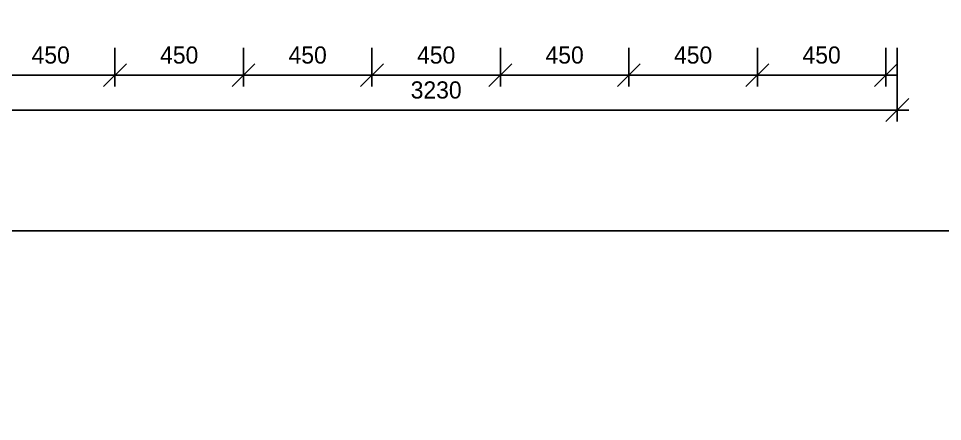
# Model space of a CAD drawing. Header units: millimetres. Extents: x 24776 to 57176, y -19492 to 15017.
# Drawn here: x 52279 to 55515, y 3922 to 5332 of the extents above; entities that cross this region are included whole.
import ezdxf

# ---------------------------------------------------------------- set-up
doc = ezdxf.new("R2010")
doc.units = ezdxf.units.MM
doc.header["$PDMODE"] = 3
doc.styles.add('RomanS', font='')
doc.styles.get('RomanS').set_extended_font_data('YouYuan')
doc.dimstyles.new('SC40', dxfattribs={"dimtxt": 60, "dimasz": 80, "dimexe": 40, "dimexo": 40, "dimgap": 40, "dimtad": 1, "dimdec": 0, "dimzin": 0, "dimdsep": 46, "dimtxsty": 'RomanS', "dimblk": 'OBLIQUE', "dimcen": 0, "dimdle": 40, "dimclrd": 9, "dimclre": 9, "dimclrt": 4, "dimadec": 0, "dimazin": 0, "dimtfac": 1, "dimtdec": 0, "dimtix": 1, "dimtmove": 2, "dimatfit": 1, "dimldrblk": 'DOT', "dimfxl": 1, "dimtolj": 1, "dimtzin": 0, "dimlwd": -1, "dimlwe": -1, "dimarcsym": 0})

# ---------------------------------------------------------------- blocks, each defined once
blk = doc.blocks.new('_Oblique')
at = {"color": 0, "linetype": 'ByBlock', "lineweight": -2}
blk.add_line((-0.5, -0.5), (0.5, 0.5), dxfattribs=at)
blk = doc.blocks.new('*D144')
at = {"color": 9, "transparency": 16777216}
for p, q in [((52126.8, 5229.3), (52126.8, 4972.1)), ((55356.8, 5229.3), (55356.8, 4972.1)), ((52086.8, 5012.1), (55396.8, 5012.1))]:
    blk.add_line(p, q, dxfattribs=at)
at = {"layer": 'Defpoints', "color": 0, "transparency": 16777216}
for p in [(52126.8, 5269.3), (55356.8, 5269.3), (55356.8, 5012.1)]:
    blk.add_point(p, dxfattribs=at)
at = {"color": 9, "transparency": 16777216, "xscale": 80, "yscale": 80, "zscale": 80, "rotation": 180}
blk.add_blockref('_Oblique', (52126.8, 5012.1), dxfattribs=at)
at = {"color": 9, "transparency": 16777216, "xscale": 80, "yscale": 80, "zscale": 80}
blk.add_blockref('_Oblique', (55356.8, 5012.1), dxfattribs=at)
at = {"color": 4, "transparency": 16777216, "insert": (53741.8, 5082.1), "char_height": 60, "attachment_point": 5, "style": 'RomanS'}
blk.add_mtext('\\A1;3230', dxfattribs=at)
blk = doc.blocks.new('_Dot')
at = {"color": 0, "linetype": 'ByBlock', "lineweight": -2}
blk.add_line((-0.5, 0), (-1, 0), dxfattribs=at)
at = {"color": 0, "linetype": 'ByBlock', "const_width": 0.5}
blk.add_lwpolyline([(-0.25, 0, 1), (0.25, 0, 1)], format="xyb", close=True, dxfattribs=at)
blk = doc.blocks.new('*D145')
at = {"color": 9, "transparency": 16777216}
for p, q in [((52166.8, 5229.3), (52166.8, 5094.3)), ((52616.8, 5229.3), (52616.8, 5094.3)), ((52126.8, 5134.3), (52656.8, 5134.3))]:
    blk.add_line(p, q, dxfattribs=at)
at = {"layer": 'Defpoints', "color": 0, "transparency": 16777216}
for p in [(52166.8, 5269.3), (52616.8, 5269.3), (52616.8, 5134.3)]:
    blk.add_point(p, dxfattribs=at)
at = {"color": 9, "transparency": 16777216, "xscale": 80, "yscale": 80, "zscale": 80, "rotation": 180}
blk.add_blockref('_Oblique', (52166.8, 5134.3), dxfattribs=at)
at = {"color": 9, "transparency": 16777216, "xscale": 80, "yscale": 80, "zscale": 80}
blk.add_blockref('_Oblique', (52616.8, 5134.3), dxfattribs=at)
at = {"color": 4, "transparency": 16777216, "insert": (52391.8, 5204.3), "char_height": 60, "attachment_point": 5, "style": 'RomanS'}
blk.add_mtext('\\A1;450', dxfattribs=at)
blk = doc.blocks.new('*D146')
at = {"color": 9, "transparency": 16777216}
for p, q in [((52616.8, 5229.3), (52616.8, 5094.3)), ((53066.8, 5229.3), (53066.8, 5094.3)), ((52576.8, 5134.3), (53106.8, 5134.3))]:
    blk.add_line(p, q, dxfattribs=at)
at = {"layer": 'Defpoints', "color": 0, "transparency": 16777216}
for p in [(52616.8, 5269.3), (53066.8, 5269.3), (53066.8, 5134.3)]:
    blk.add_point(p, dxfattribs=at)
at = {"color": 9, "transparency": 16777216, "xscale": 80, "yscale": 80, "zscale": 80, "rotation": 180}
blk.add_blockref('_Oblique', (52616.8, 5134.3), dxfattribs=at)
at = {"color": 9, "transparency": 16777216, "xscale": 80, "yscale": 80, "zscale": 80}
blk.add_blockref('_Oblique', (53066.8, 5134.3), dxfattribs=at)
at = {"color": 4, "transparency": 16777216, "insert": (52841.8, 5204.3), "char_height": 60, "attachment_point": 5, "style": 'RomanS'}
blk.add_mtext('\\A1;450', dxfattribs=at)
blk = doc.blocks.new('*D147')
at = {"color": 9, "transparency": 16777216}
for p, q in [((53066.8, 5229.3), (53066.8, 5094.3)), ((53516.8, 5229.3), (53516.8, 5094.3)), ((53026.8, 5134.3), (53556.8, 5134.3))]:
    blk.add_line(p, q, dxfattribs=at)
at = {"layer": 'Defpoints', "color": 0, "transparency": 16777216}
for p in [(53066.8, 5269.3), (53516.8, 5269.3), (53516.8, 5134.3)]:
    blk.add_point(p, dxfattribs=at)
at = {"color": 9, "transparency": 16777216, "xscale": 80, "yscale": 80, "zscale": 80, "rotation": 180}
blk.add_blockref('_Oblique', (53066.8, 5134.3), dxfattribs=at)
at = {"color": 9, "transparency": 16777216, "xscale": 80, "yscale": 80, "zscale": 80}
blk.add_blockref('_Oblique', (53516.8, 5134.3), dxfattribs=at)
at = {"color": 4, "transparency": 16777216, "insert": (53291.8, 5204.3), "char_height": 60, "attachment_point": 5, "style": 'RomanS'}
blk.add_mtext('\\A1;450', dxfattribs=at)
blk = doc.blocks.new('*D148')
at = {"color": 9, "transparency": 16777216}
for p, q in [((53516.8, 5229.3), (53516.8, 5094.3)), ((53966.8, 5229.3), (53966.8, 5094.3)), ((53476.8, 5134.3), (54006.8, 5134.3))]:
    blk.add_line(p, q, dxfattribs=at)
at = {"layer": 'Defpoints', "color": 0, "transparency": 16777216}
for p in [(53516.8, 5269.3), (53966.8, 5269.3), (53966.8, 5134.3)]:
    blk.add_point(p, dxfattribs=at)
at = {"color": 9, "transparency": 16777216, "xscale": 80, "yscale": 80, "zscale": 80, "rotation": 180}
blk.add_blockref('_Oblique', (53516.8, 5134.3), dxfattribs=at)
at = {"color": 9, "transparency": 16777216, "xscale": 80, "yscale": 80, "zscale": 80}
blk.add_blockref('_Oblique', (53966.8, 5134.3), dxfattribs=at)
at = {"color": 4, "transparency": 16777216, "insert": (53741.8, 5204.3), "char_height": 60, "attachment_point": 5, "style": 'RomanS'}
blk.add_mtext('\\A1;450', dxfattribs=at)
blk = doc.blocks.new('*D149')
at = {"color": 9, "transparency": 16777216}
for p, q in [((53966.8, 5229.3), (53966.8, 5094.3)), ((54416.8, 5229.3), (54416.8, 5094.3)), ((53926.8, 5134.3), (54456.8, 5134.3))]:
    blk.add_line(p, q, dxfattribs=at)
at = {"layer": 'Defpoints', "color": 0, "transparency": 16777216}
for p in [(53966.8, 5269.3), (54416.8, 5269.3), (54416.8, 5134.3)]:
    blk.add_point(p, dxfattribs=at)
at = {"color": 9, "transparency": 16777216, "xscale": 80, "yscale": 80, "zscale": 80, "rotation": 180}
blk.add_blockref('_Oblique', (53966.8, 5134.3), dxfattribs=at)
at = {"color": 9, "transparency": 16777216, "xscale": 80, "yscale": 80, "zscale": 80}
blk.add_blockref('_Oblique', (54416.8, 5134.3), dxfattribs=at)
at = {"color": 4, "transparency": 16777216, "insert": (54191.8, 5204.3), "char_height": 60, "attachment_point": 5, "style": 'RomanS'}
blk.add_mtext('\\A1;450', dxfattribs=at)
blk = doc.blocks.new('*D150')
at = {"color": 9, "transparency": 16777216}
for p, q in [((54416.8, 5229.3), (54416.8, 5094.3)), ((54866.8, 5229.3), (54866.8, 5094.3)), ((54376.8, 5134.3), (54906.8, 5134.3))]:
    blk.add_line(p, q, dxfattribs=at)
at = {"layer": 'Defpoints', "color": 0, "transparency": 16777216}
for p in [(54416.8, 5269.3), (54866.8, 5269.3), (54866.8, 5134.3)]:
    blk.add_point(p, dxfattribs=at)
at = {"color": 9, "transparency": 16777216, "xscale": 80, "yscale": 80, "zscale": 80, "rotation": 180}
blk.add_blockref('_Oblique', (54416.8, 5134.3), dxfattribs=at)
at = {"color": 9, "transparency": 16777216, "xscale": 80, "yscale": 80, "zscale": 80}
blk.add_blockref('_Oblique', (54866.8, 5134.3), dxfattribs=at)
at = {"color": 4, "transparency": 16777216, "insert": (54641.8, 5204.3), "char_height": 60, "attachment_point": 5, "style": 'RomanS'}
blk.add_mtext('\\A1;450', dxfattribs=at)
blk = doc.blocks.new('*D151')
at = {"color": 9, "transparency": 16777216}
for p, q in [((54866.8, 5229.3), (54866.8, 5094.3)), ((55316.8, 5229.3), (55316.8, 5094.3)), ((54826.8, 5134.3), (55356.8, 5134.3))]:
    blk.add_line(p, q, dxfattribs=at)
at = {"layer": 'Defpoints', "color": 0, "transparency": 16777216}
for p in [(54866.8, 5269.3), (55316.8, 5269.3), (55316.8, 5134.3)]:
    blk.add_point(p, dxfattribs=at)
at = {"color": 9, "transparency": 16777216, "xscale": 80, "yscale": 80, "zscale": 80, "rotation": 180}
blk.add_blockref('_Oblique', (54866.8, 5134.3), dxfattribs=at)
at = {"color": 9, "transparency": 16777216, "xscale": 80, "yscale": 80, "zscale": 80}
blk.add_blockref('_Oblique', (55316.8, 5134.3), dxfattribs=at)
at = {"color": 4, "transparency": 16777216, "insert": (55091.8, 5204.3), "char_height": 60, "attachment_point": 5, "style": 'RomanS'}
blk.add_mtext('\\A1;450', dxfattribs=at)

msp = doc.modelspace()

# ---------------------------------------------------------------- linework, layer by layer
at = {"color": 250}
for points in [[(50696.3, 12844.3), (57176.3, 12844.3), (57176.3, 4589.1), (50696.3, 4589.1)], [(50696.3, 4589.1), (57176.3, 4589.1), (57176.3, -3438.1), (50696.3, -3438.1)]]:
    msp.add_lwpolyline(points, close=True, dxfattribs=at)

# ---------------------------------------------------------------- dimensions: what is measured, and where the dimension line sits
at = {"color": 255}
for base, p1, p2, picture, middle in [((55356.8, 5012.1), (52126.8, 5269.3), (55356.8, 5269.3), '*D144', (53741.8, 5082.1)), ((52616.8, 5134.3), (52166.8, 5269.3), (52616.8, 5269.3), '*D145', (52391.8, 5204.3)), ((53066.8, 5134.3), (52616.8, 5269.3), (53066.8, 5269.3), '*D146', (52841.8, 5204.3)), ((53516.8, 5134.3), (53066.8, 5269.3), (53516.8, 5269.3), '*D147', (53291.8, 5204.3)), ((53966.8, 5134.3), (53516.8, 5269.3), (53966.8, 5269.3), '*D148', (53741.8, 5204.3)), ((54416.8, 5134.3), (53966.8, 5269.3), (54416.8, 5269.3), '*D149', (54191.8, 5204.3)), ((54866.8, 5134.3), (54416.8, 5269.3), (54866.8, 5269.3), '*D150', (54641.8, 5204.3)), ((55316.8, 5134.3), (54866.8, 5269.3), (55316.8, 5269.3), '*D151', (55091.8, 5204.3))]:
    dim = msp.add_linear_dim(base=base, p1=p1, p2=p2, dimstyle='SC40', dxfattribs=at)
    dim.commit()
    dim.dimension.update_dxf_attribs({"geometry": picture, "text_midpoint": middle})

doc.saveas('drawing.dxf')
